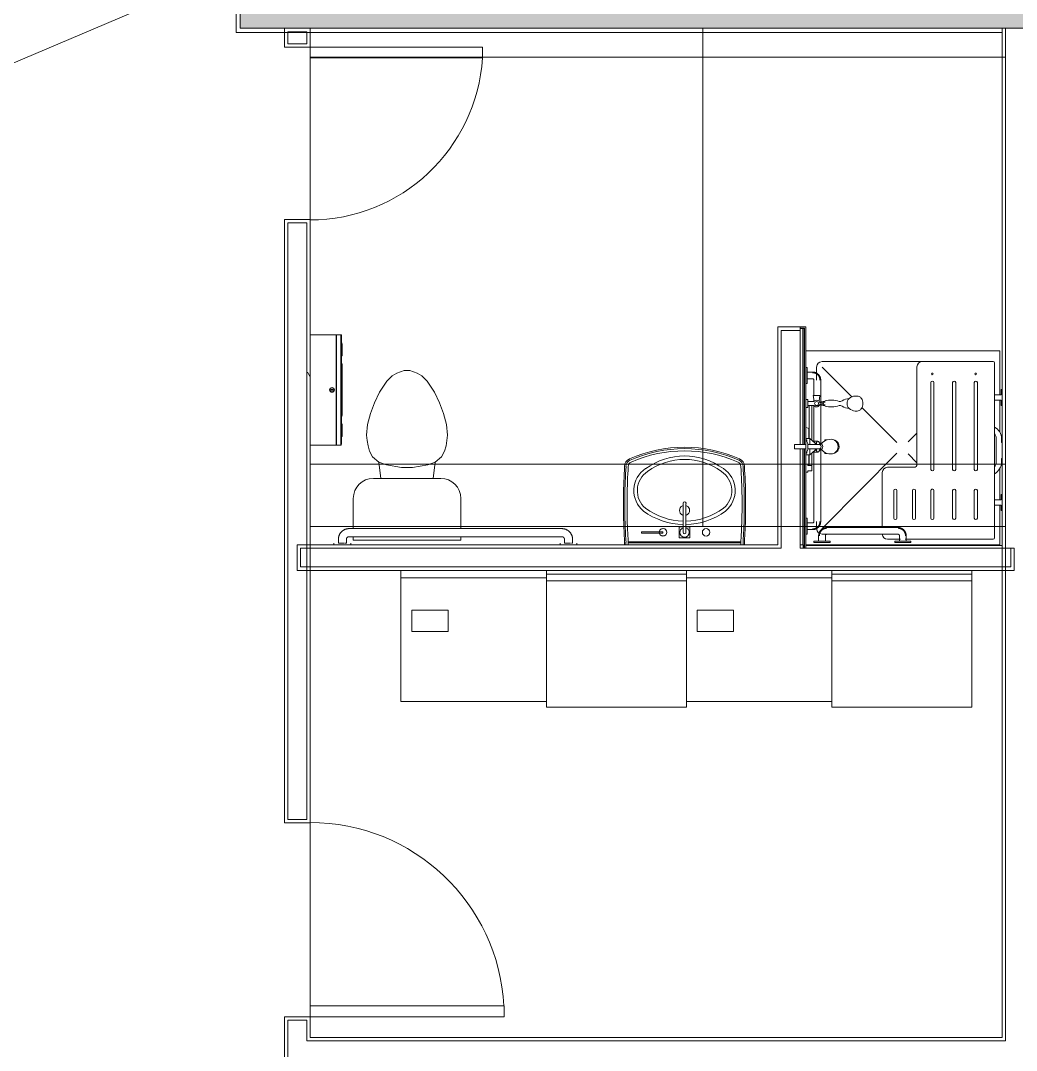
# Model space of a CAD drawing. Header units: inches. Extents: x -1442 to 61540, y -36095 to 93.
# Drawn here: x 59369.6 to 59554.5, y -22559.3 to -22368.1 of the extents above; entities that cross this region are included whole.
import ezdxf

# ---------------------------------------------------------------- set-up
doc = ezdxf.new("R2010")
doc.units = ezdxf.units.IN
doc.header["$MEASUREMENT"] = 0
for name, color, linetype, lineweight in [('A-DETL-GENF', 92, 'Continuous', 9), ('A-DETL-THIN', 151, 'Continuous', 9), ('A-DOOR', 31, 'Continuous', 9), ('A-FLOR', 192, 'Continuous', 9), ('A-GENM', 13, 'Continuous', 9), ('A-WALL', 113, 'Continuous', 9), ('A-WALL-PATT', 111, 'Continuous', 15), ('G-ANNO-TEXT', 231, 'Continuous', 9), ('I-WALL', 2, 'Continuous', 9), ('P-SANR-FIXT', 6, 'Continuous', 9), ('Q-SPCQ', 91, 'Continuous', 9)]:
    doc.layers.add(name, color=color, linetype=linetype, lineweight=lineweight)
pattern_1 = [(0, (34248.79, 0), (122.88, 30.72), [5.069, -87.091, 5.069, -87.091, -491.52]), (0, (34248.79, 0), (122.88, 30.72), [-184.32, 5.069, -179.251, 5.069, -87.091, -215.04]), (0, (34248.79, 0), (122.88, 30.72), [-460.8, 5.069, -56.371, 5.069, -148.531]), (120, (34294.87, 15.36), (-88.0443, 91.057202), [5.069, -87.091, 5.069, -87.091, -491.52]), (120, (34294.87, 15.36), (-88.0443, 91.057202), [-184.32, 5.069, -179.251, 5.069, -87.091, -215.04]), (120, (34294.87, 15.36), (-88.0443, 91.057202), [-460.8, 5.069, -56.371, 5.069, -148.531]), (240, (34310.23, 76.8), (-34.8357, -121.777202), [5.069, -87.091, 5.069, -87.091, -491.52]), (240, (34310.23, 76.8), (-34.8357, -121.777202), [-184.32, 5.069, -179.251, 5.069, -87.091, -215.04]), (240, (34310.23, 76.8), (-34.8357, -121.777202), [-460.8, 5.069, -56.371, 5.069, -148.531])]

# ---------------------------------------------------------------- blocks, each defined once
blk = doc.blocks.new('Toilet-Domestic-3D - Toilet-Domestic-3D-V42-Life Safety Plan')
at = {"layer": 'P-SANR-FIXT', "color": 7}
for p, q in [((-2.74, 11), (-1.87, 11.5)), ((-1.87, 11.5), (-0.5, 12)), ((-0.5, 12), (0.5, 12)), ((0.5, 12), (1.87, 11.5)), ((1.87, 11.5), (2.74, 11)), ((-5.13, 8), (-3.74, 10)), ((-3.74, 10), (-2.74, 11)), ((2.74, 11), (3.74, 10)), ((3.74, 10), (5.13, 8)), ((-6.06, 6), (-5.13, 8)), ((5.13, 8), (6.06, 6)), ((-6.79, 4), (-6.06, 6)), ((6.06, 6), (6.79, 4)), ((-7.33, 1.99), (-6.79, 4)), ((6.79, 4), (7.33, 1.99)), ((-7.5, 0), (-7.33, 1.99)), ((7.33, 1.99), (7.5, 0)), ((-7.41, -1), (-7.5, 0)), ((-7.24, -2), (-7.41, -1)), ((7.41, -1), (7.24, -2)), ((7.5, 0), (7.41, -1)), ((-6.97, -3), (-7.24, -2)), ((-6.4, -4), (-6.97, -3)), ((6.97, -3), (6.4, -4)), ((7.24, -2), (6.97, -3)), ((-5.21, -5), (-6.4, -4)), ((-3.84, -5.5), (-5.21, -5)), ((-4.86, -8.02), (-5.21, -5)), ((-1, -6), (-3.84, -5.5)), ((3.84, -5.5), (1, -6)), ((5.21, -5), (3.84, -5.5)), ((4.86, -8.02), (5.21, -5)), ((6.4, -4), (5.21, -5)), ((1, -6), (-1, -6)), ((6.25, -8.02), (-6.25, -8.02)), ((-9.98, -11.75), (-9.98, -16.98)), ((9.98, -16.98), (9.98, -11.75)), ((-9.98, -16.98), (-9.98, -17.38)), ((9.98, -17.38), (9.98, -16.98)), ((-9.98, -18.83), (-9.98, -19.48)), ((9.98, -19.48), (9.98, -18.83)), ((-9.98, -19.48), (9.98, -19.48))]:
    blk.add_line(p, q, dxfattribs=at)
for centre, start, end in [((-6.25, -11.75), 90, 180), ((6.25, -11.75), 0, 90)]:
    blk.add_arc(centre, 3.73, start, end, dxfattribs=at)
blk = doc.blocks.new('Sink-Bathroom-Kohler-Pinoir-2035-8 - Vitreous_China-0-White-V43-Life Safety Plan')
at = {"layer": 'P-SANR-FIXT', "color": 7}
for p, q in [((25232.93, -22465.43), (25232.93, -22464.93)), ((25233.18, -22464.92), (25233.18, -22465.43)), ((25233.6, -22465.43), (25233.6, -22464.91)), ((25244.05, -22464.91), (25233.6, -22464.91)), ((25233.6, -22465.1), (25244.05, -22465.08)), ((25254.5, -22464.91), (25244.05, -22464.91)), ((25244.05, -22465.08), (25254.5, -22465.1)), ((25254.5, -22464.91), (25254.5, -22465.43)), ((25254.91, -22465.43), (25254.91, -22464.92)), ((25255.17, -22464.93), (25255.17, -22465.43))]:
    blk.add_line(p, q, dxfattribs=at)
for centre, radius, start, end in [((25244.05, -22472.73), 25.41, 66.3302, 113.6742), ((25244.05, -22472.73), 25.15, 66.3302, 113.6726), ((25244.05, -22472.73), 24.74, 66.3302, 113.6698), ((25244.05, -22461.14), 12.2, 53.7683, 126.2317), ((25339.28, -22457.9), 106.58, 176.2183, 182.2353), ((25234.47, -22450.87), 1.54, 113.9605, 180.0345), ((25339.28, -22457.9), 106.33, 176.2135, 182.2407), ((25234.47, -22450.87), 1.29, 113.9877, 180.3965), ((25339.28, -22457.9), 105.91, 176.2045, 182.2495), ((25234.47, -22450.87), 0.875, 114.0553, 181.2927), ((25239.54, -22455.38), 4.9, 123.5514, 230.6366), ((25244.05, -22461.14), 11.57, 53.6931, 126.3069), ((25248.55, -22455.38), 4.9, 309.3634, 56.4486), ((25253.63, -22450.86), 0.862, 358.0783, 66.3302), ((25253.63, -22450.86), 1.28, 359.0965, 66.3302), ((25253.63, -22450.86), 1.53, 359.5057, 66.3302), ((25148.82, -22457.9), 105.91, 357.7505, 3.7955), ((25148.82, -22457.9), 106.33, 357.7593, 3.7854), ((25148.82, -22457.9), 106.58, 357.7647, 3.78), ((25239.54, -22455.38), 4.26, 123.3558, 230.4225), ((25248.55, -22455.38), 4.26, 309.5775, 56.6442), ((25244.05, -22448.85), 12.18, 233.6508, 268.8154), ((25244.05, -22459.05), 0.934, 114.0819, 180), ((25244.05, -22448.85), 12.18, 271.1846, 306.3492), ((25244.05, -22459.05), 0.934, 0, 65.9181), ((25244.05, -22448.85), 12.82, 233.5725, 268.8741), ((25244.05, -22459.05), 0.934, 180, 245.9181), ((25244.05, -22448.85), 12.82, 271.1259, 306.4275), ((25244.05, -22459.05), 0.934, 294.0819, 0), ((25339.28, -22457.9), 106.58, 182.2353, 183.7835), ((25339.28, -22457.9), 106.33, 182.2407, 183.7881), ((25339.28, -22457.9), 105.91, 182.2495, 183.7955), ((25240.05, -22463.11), 0.692, 0, 167.2451), ((25248.05, -22463.12), 0.69, 0, 180), ((25148.82, -22457.9), 105.91, 356.2045, 357.7505), ((25148.82, -22457.9), 106.33, 356.2119, 357.7593), ((25148.82, -22457.9), 106.58, 356.2165, 357.7647), ((25240.05, -22463.11), 0.692, 199.7688, 0), ((25248.05, -22463.12), 0.69, 180, 0)]:
    blk.add_arc(centre, radius, start, end, dxfattribs=at)
blk = doc.blocks.new('817_Grab_Bars - 8170-001420-V47-Life Safety Plan')
at = {"layer": 'Q-SPCQ', "color": 7}
for p, q in [((25221.27, -22462.43), (25181.77, -22462.43)), ((25179.77, -22464.43), (25179.77, -22465.15)), ((25181.27, -22465.15), (25181.27, -22464.43)), ((25181.77, -22463.93), (25221.27, -22463.93)), ((25221.77, -22464.43), (25221.77, -22465.15)), ((25223.27, -22465.15), (25223.27, -22464.43)), ((25178.95, -22465.15), (25178.95, -22465.43)), ((25179.98, -22465.15), (25179.77, -22465.15)), ((25179.77, -22465.15), (25179.98, -22465.15)), ((25179.98, -22465.15), (25180.52, -22465.15)), ((25180.52, -22465.15), (25180.9, -22465.15)), ((25180.89, -22465.15), (25180.52, -22465.15)), ((25181.05, -22465.15), (25181.27, -22465.15)), ((25181.27, -22465.15), (25181.05, -22465.15)), ((25182.08, -22465.43), (25182.08, -22465.15)), ((25220.95, -22465.15), (25220.95, -22465.43)), ((25221.98, -22465.15), (25221.77, -22465.15)), ((25221.77, -22465.15), (25221.98, -22465.15)), ((25221.98, -22465.15), (25222.52, -22465.15)), ((25222.52, -22465.15), (25222.9, -22465.15)), ((25222.89, -22465.15), (25222.52, -22465.15)), ((25223.05, -22465.15), (25223.27, -22465.15)), ((25223.27, -22465.15), (25223.05, -22465.15)), ((25224.08, -22465.43), (25224.08, -22465.15))]:
    blk.add_line(p, q, dxfattribs=at)
at = {"layer": 'Q-SPCQ', "color": 7, "flags": 128}
for points in [[(25181.77, -22462.43), (25181.69, -22462.43), (25181.61, -22462.43), (25181.53, -22462.44), (25181.45, -22462.45), (25181.37, -22462.47), (25181.29, -22462.49), (25181.21, -22462.51), (25181.14, -22462.53), (25181.06, -22462.56), (25180.99, -22462.59), (25180.91, -22462.62), (25180.84, -22462.65), (25180.77, -22462.69), (25180.7, -22462.73), (25180.64, -22462.78), (25180.57, -22462.82), (25180.51, -22462.87), (25180.45, -22462.92), (25180.39, -22462.98), (25180.33, -22463.03), (25180.28, -22463.09), (25180.22, -22463.15), (25180.17, -22463.22), (25180.13, -22463.28), (25180.08, -22463.35), (25180.04, -22463.42), (25180, -22463.49), (25179.97, -22463.56), (25179.93, -22463.63), (25179.9, -22463.7), (25179.87, -22463.78), (25179.85, -22463.85), (25179.83, -22463.93), (25179.81, -22464.01), (25179.79, -22464.09), (25179.78, -22464.17), (25179.77, -22464.25), (25179.77, -22464.33), (25179.77, -22464.41), (25179.77, -22464.43)], [(25223.27, -22464.43), (25223.26, -22464.35), (25223.26, -22464.27), (25223.25, -22464.19), (25223.24, -22464.11), (25223.23, -22464.03), (25223.21, -22463.95), (25223.19, -22463.88), (25223.16, -22463.8), (25223.14, -22463.72), (25223.11, -22463.65), (25223.07, -22463.58), (25223.04, -22463.5), (25223, -22463.43), (25222.96, -22463.37), (25222.92, -22463.3), (25222.87, -22463.23), (25222.82, -22463.17), (25222.77, -22463.11), (25222.71, -22463.05), (25222.66, -22462.99), (25222.6, -22462.94), (25222.54, -22462.89), (25222.48, -22462.84), (25222.41, -22462.79), (25222.35, -22462.74), (25222.28, -22462.7), (25222.21, -22462.66), (25222.14, -22462.63), (25222.06, -22462.59), (25221.99, -22462.56), (25221.91, -22462.54), (25221.84, -22462.51), (25221.76, -22462.49), (25221.68, -22462.47), (25221.61, -22462.46), (25221.53, -22462.44), (25221.45, -22462.44), (25221.37, -22462.43), (25221.29, -22462.43), (25221.27, -22462.43)], [(25181.27, -22464.43), (25181.27, -22464.41), (25181.27, -22464.39), (25181.27, -22464.37), (25181.27, -22464.35), (25181.28, -22464.33), (25181.28, -22464.31), (25181.28, -22464.29), (25181.29, -22464.27), (25181.3, -22464.25), (25181.3, -22464.23), (25181.31, -22464.21), (25181.32, -22464.2), (25181.33, -22464.18), (25181.34, -22464.16), (25181.35, -22464.15), (25181.36, -22464.13), (25181.38, -22464.11), (25181.39, -22464.1), (25181.4, -22464.08), (25181.42, -22464.07), (25181.43, -22464.06), (25181.45, -22464.04), (25181.46, -22464.03), (25181.48, -22464.02), (25181.5, -22464.01), (25181.51, -22464), (25181.53, -22463.99), (25181.55, -22463.98), (25181.57, -22463.97), (25181.58, -22463.96), (25181.6, -22463.95), (25181.62, -22463.95), (25181.64, -22463.94), (25181.66, -22463.94), (25181.68, -22463.94), (25181.7, -22463.93), (25181.72, -22463.93), (25181.74, -22463.93), (25181.76, -22463.93), (25181.77, -22463.93)], [(25221.27, -22463.93), (25221.29, -22463.93), (25221.31, -22463.93), (25221.33, -22463.93), (25221.34, -22463.93), (25221.36, -22463.94), (25221.38, -22463.94), (25221.4, -22463.95), (25221.42, -22463.95), (25221.44, -22463.96), (25221.46, -22463.97), (25221.48, -22463.98), (25221.5, -22463.98), (25221.51, -22463.99), (25221.53, -22464), (25221.55, -22464.02), (25221.56, -22464.03), (25221.58, -22464.04), (25221.59, -22464.05), (25221.61, -22464.07), (25221.62, -22464.08), (25221.64, -22464.09), (25221.65, -22464.11), (25221.66, -22464.12), (25221.67, -22464.14), (25221.69, -22464.16), (25221.7, -22464.17), (25221.71, -22464.19), (25221.72, -22464.21), (25221.72, -22464.23), (25221.73, -22464.25), (25221.74, -22464.27), (25221.74, -22464.28), (25221.75, -22464.3), (25221.75, -22464.32), (25221.76, -22464.34), (25221.76, -22464.36), (25221.76, -22464.38), (25221.76, -22464.4), (25221.77, -22464.42), (25221.77, -22464.43)]]:
    blk.add_lwpolyline(points, dxfattribs=at)
blk = doc.blocks.new('Dispenser-Toilet_Tissue-Frost_Products_LTD_-Jumbo-169 - Steel-Brushed-Stainless_Steel-V37-Life Safety Plan')
at = {"layer": 'Q-SPCQ', "color": 7}
for p, q in [((25542.52, -22557.3), (25542.52, -22562.14)), ((25563.01, -22562.14), (25563.01, -22557.3)), ((25563.01, -22562.14), (25542.52, -22562.14)), ((25552.72, -22561.21), (25552.72, -22561.54)), ((25552.81, -22561.21), (25552.72, -22561.21)), ((25552.72, -22561.54), (25552.81, -22561.54)), ((25552.81, -22561.54), (25552.81, -22561.21)), ((25542.57, -22562.23), (25542.52, -22562.23)), ((25542.52, -22562.23), (25542.52, -22563)), ((25542.52, -22563), (25563.01, -22563)), ((25542.57, -22562.2), (25562.95, -22562.2)), ((25542.57, -22562.2), (25542.57, -22562.23)), ((25562.95, -22562.23), (25542.57, -22562.23)), ((25542.67, -22563.16), (25544.03, -22563.16)), ((25544.03, -22563.16), (25561.5, -22563.16)), ((25544.19, -22563.26), (25546.36, -22563.26)), ((25546.52, -22563.16), (25547.83, -22563.16)), ((25548.01, -22563.26), (25557.52, -22563.26)), ((25557.7, -22563.16), (25559.01, -22563.16)), ((25559.17, -22563.26), (25561.34, -22563.26)), ((25561.5, -22563.16), (25562.85, -22563.16)), ((25562.95, -22562.23), (25562.95, -22562.2)), ((25563.01, -22562.23), (25562.95, -22562.23)), ((25563.01, -22563), (25563.01, -22562.23))]:
    blk.add_line(p, q, dxfattribs=at)
for radius in [0.438, 0.358]:
    blk.add_circle((25552.76, -22561.38), radius, dxfattribs=at)
for centre, radius, start, end in [((25542.58, -22562.14), 0.0601, 180, 267.3185), ((25562.95, -22562.14), 0.06, 270, 0), ((25542.68, -22563), 0.16, 180, 269.0019), ((25544.19, -22563.08), 0.18, 206.3878, 270), ((25545.74, -22563.15), 0.118, 187.6431, 259.1884), ((25545.74, -22563.11), 0.151, 272.679, 340.3653), ((25545.77, -22563.08), 0.18, 270, 333.6084), ((25545.76, -22563.11), 0.151, 273.1667, 340.3726), ((25546.34, -22563.15), 0.119, 188.4805, 259.9599), ((25546.34, -22563.11), 0.151, 272.679, 340.3659), ((25546.35, -22563.11), 0.151, 272.679, 340.3659), ((25546.36, -22563.08), 0.18, 270, 333.6122), ((25548.01, -22563.04), 0.22, 213.0557, 270), ((25557.52, -22563.04), 0.22, 270, 326.9443), ((25559.17, -22563.08), 0.18, 206.3878, 270), ((25559.18, -22563.11), 0.151, 199.6341, 267.321), ((25559.19, -22563.11), 0.151, 199.6341, 267.321), ((25559.19, -22563.15), 0.119, 280.0401, 351.5195), ((25559.76, -22563.08), 0.18, 206.3878, 270), ((25559.77, -22563.11), 0.151, 199.6341, 266.8331), ((25559.79, -22563.11), 0.151, 199.6341, 267.321), ((25559.79, -22563.15), 0.118, 280.8116, 352.3569), ((25561.34, -22563.08), 0.18, 270, 333.6122), ((25562.85, -22563), 0.16, 270, 0)]:
    blk.add_arc(centre, radius, start, end, dxfattribs=at)
blk = doc.blocks.new('Parametric_ADA_Grab_Bar_-_2_Piece_3744 - Parametric_ADA_Grab_Bar_-_2_Piece_3744 2-222682-Life Safety Plan')
at = {"layer": 'A-GENM', "color": 7}
for p, q in [((0.25, 33.03), (0, 33.03)), ((0.25, 31.98), (0.25, 33.03)), ((0.25, 33.03), (0.25, 30.03)), ((1.25, 32.16), (0.25, 32.16)), ((0.25, 30.91), (0.25, 32.16)), ((0.25, 32.16), (0.25, 31.97)), ((0.25, 31.96), (0.25, 32.03)), ((0.25, 32.03), (0.25, 31.96)), ((0.25, 31.03), (0.25, 31.1)), ((0.25, 31.1), (0.25, 31.03)), ((0.25, 31.09), (0.25, 30.91)), ((0.25, 30.03), (0.25, 31.09)), ((0.25, 30.91), (1.25, 30.91)), ((1.5, 30.66), (1.5, 27.81)), ((2.75, 26.59), (2.75, 30.66)), ((0, 30.03), (0.25, 30.03)), ((1.5, 27.05), (1.5, 26.69)), ((1.5, 25.94), (1.5, 19.31)), ((2.75, 18.85), (2.75, 26.04)), ((1.5, 17.32), (1.5, 4.41)), ((2.75, 4.41), (2.75, 17.77)), ((0.25, 5.03), (0, 5.03)), ((0.25, 3.98), (0.25, 5.03)), ((0.25, 5.03), (0.25, 3.53)), ((1.25, 4.16), (0.25, 4.16)), ((0.25, 4.16), (0.25, 3.97)), ((0.25, 3.53), (0.25, 4.16)), ((0.25, 4.03), (0.25, 3.96)), ((0.25, 3.96), (0.25, 4.03)), ((0, 2.03), (0.25, 2.03)), ((0.25, 2.91), (0.25, 3.53)), ((0.25, 3.47), (0.25, 2.03)), ((0.25, 3.1), (0.25, 3.03)), ((0.25, 3.03), (0.25, 3.1)), ((0.25, 3.09), (0.25, 2.91)), ((0.25, 2.03), (0.25, 3.09)), ((0.25, 2.91), (1.25, 2.91)), ((17.13, 3.28), (3.88, 3.28)), ((3.88, 2.03), (17.13, 2.03)), ((1.5, 0.78), (1.5, 0.53)), ((1.5, 0.78), (4.5, 0.78)), ((2.56, 0.78), (1.5, 0.78)), ((1.5, 0.53), (4.5, 0.53)), ((4.5, 0.53), (1.5, 0.53)), ((3.62, 0.78), (2.37, 0.78)), ((2.37, 0.78), (2.56, 0.78)), ((2.37, 1.78), (2.37, 0.78)), ((2.57, 0.78), (2.5, 0.78)), ((2.5, 0.78), (2.57, 0.78)), ((3.5, 0.78), (3.43, 0.78)), ((3.43, 0.78), (3.5, 0.78)), ((3.44, 0.78), (3.62, 0.78)), ((4.5, 0.78), (3.44, 0.78)), ((3.62, 0.78), (3.62, 1.78)), ((4.5, 0.53), (4.5, 0.78)), ((16.5, 0.78), (16.5, 0.53)), ((16.5, 0.78), (19.5, 0.78)), ((17.56, 0.78), (16.5, 0.78)), ((16.5, 0.53), (19.5, 0.53)), ((19.5, 0.53), (16.5, 0.53)), ((17.37, 1.78), (17.37, 0.78)), ((17.37, 0.78), (17.56, 0.78)), ((18.63, 0.78), (17.37, 0.78)), ((17.5, 0.78), (17.57, 0.78)), ((17.57, 0.78), (17.5, 0.78)), ((18.43, 0.78), (18.5, 0.78)), ((18.5, 0.78), (18.43, 0.78)), ((18.44, 0.78), (18.63, 0.78)), ((19.5, 0.78), (18.44, 0.78)), ((18.63, 0.78), (18.63, 1.78)), ((19.5, 0.53), (19.5, 0.78))]:
    blk.add_line(p, q, dxfattribs=at)
at = {"layer": 'A-GENM', "color": 7, "flags": 128}
for points in [[(2.75, 30.66), (2.75, 30.72), (2.75, 30.78), (2.74, 30.84), (2.73, 30.9), (2.72, 30.95), (2.71, 31.01), (2.69, 31.07), (2.67, 31.13), (2.65, 31.18), (2.63, 31.24), (2.61, 31.3), (2.58, 31.35), (2.55, 31.4), (2.52, 31.45), (2.49, 31.5), (2.45, 31.55), (2.42, 31.6), (2.38, 31.65), (2.34, 31.69), (2.3, 31.73), (2.25, 31.77), (2.21, 31.81), (2.16, 31.85), (2.11, 31.89), (2.06, 31.92), (2.01, 31.95), (1.96, 31.98), (1.9, 32.01), (1.85, 32.03), (1.79, 32.05), (1.74, 32.07), (1.68, 32.09), (1.62, 32.11), (1.56, 32.12), (1.5, 32.13), (1.45, 32.14), (1.39, 32.15), (1.33, 32.15), (1.27, 32.16), (1.25, 32.16)], [(2.62, 30.66), (2.62, 30.71), (2.62, 30.77), (2.62, 30.82), (2.61, 30.88), (2.6, 30.93), (2.59, 30.98), (2.57, 31.04), (2.56, 31.09), (2.54, 31.14), (2.52, 31.19), (2.49, 31.24), (2.47, 31.29), (2.44, 31.34), (2.41, 31.39), (2.38, 31.43), (2.35, 31.48), (2.32, 31.52), (2.28, 31.56), (2.25, 31.6), (2.21, 31.64), (2.17, 31.68), (2.13, 31.72), (2.08, 31.75), (2.04, 31.78), (1.99, 31.81), (1.95, 31.84), (1.9, 31.87), (1.85, 31.89), (1.8, 31.92), (1.75, 31.94), (1.7, 31.96), (1.64, 31.97), (1.59, 31.99), (1.54, 32), (1.48, 32.01), (1.43, 32.02), (1.37, 32.03), (1.32, 32.03), (1.26, 32.03), (1.25, 32.03)], [(1.25, 30.91), (1.26, 30.91), (1.27, 30.91), (1.28, 30.9), (1.29, 30.9), (1.3, 30.9), (1.31, 30.9), (1.32, 30.9), (1.33, 30.89), (1.34, 30.89), (1.35, 30.89), (1.36, 30.88), (1.37, 30.88), (1.37, 30.87), (1.38, 30.87), (1.39, 30.86), (1.4, 30.86), (1.41, 30.85), (1.41, 30.84), (1.42, 30.84), (1.43, 30.83), (1.44, 30.82), (1.44, 30.82), (1.45, 30.81), (1.45, 30.8), (1.46, 30.79), (1.47, 30.78), (1.47, 30.77), (1.48, 30.77), (1.48, 30.76), (1.48, 30.75), (1.49, 30.74), (1.49, 30.73), (1.49, 30.72), (1.49, 30.71), (1.5, 30.7), (1.5, 30.69), (1.5, 30.68), (1.5, 30.67), (1.5, 30.66), (1.5, 30.66)], [(1.5, 4.41), (1.5, 4.4), (1.5, 4.39), (1.5, 4.38), (1.5, 4.37), (1.5, 4.36), (1.49, 4.35), (1.49, 4.34), (1.49, 4.33), (1.48, 4.32), (1.48, 4.31), (1.48, 4.3), (1.47, 4.29), (1.47, 4.28), (1.46, 4.27), (1.46, 4.27), (1.45, 4.26), (1.44, 4.25), (1.44, 4.24), (1.43, 4.23), (1.42, 4.23), (1.42, 4.22), (1.41, 4.21), (1.4, 4.21), (1.39, 4.2), (1.39, 4.2), (1.38, 4.19), (1.37, 4.19), (1.36, 4.18), (1.35, 4.18), (1.34, 4.17), (1.33, 4.17), (1.32, 4.17), (1.31, 4.16), (1.3, 4.16), (1.29, 4.16), (1.28, 4.16), (1.27, 4.16), (1.26, 4.16), (1.25, 4.16), (1.25, 4.16)], [(2.27, 3.49), (2.31, 3.53), (2.34, 3.57), (2.38, 3.62), (2.41, 3.66), (2.44, 3.71), (2.46, 3.76), (2.49, 3.81), (2.51, 3.86), (2.53, 3.91), (2.55, 3.96), (2.57, 4.01), (2.58, 4.07), (2.59, 4.12), (2.6, 4.17), (2.61, 4.23), (2.62, 4.28), (2.62, 4.34), (2.62, 4.39), (2.62, 4.41)], [(2.41, 3.45), (2.44, 3.5), (2.48, 3.55), (2.51, 3.6), (2.54, 3.65), (2.57, 3.7), (2.6, 3.75), (2.63, 3.81), (2.65, 3.86), (2.67, 3.92), (2.69, 3.98), (2.7, 4.03), (2.72, 4.09), (2.73, 4.15), (2.74, 4.21), (2.74, 4.27), (2.75, 4.33), (2.75, 4.39), (2.75, 4.41)], [(1.25, 3.03), (1.3, 3.03), (1.36, 3.04), (1.41, 3.04), (1.47, 3.05), (1.52, 3.06), (1.58, 3.07), (1.63, 3.08), (1.68, 3.1), (1.73, 3.12), (1.79, 3.14), (1.84, 3.16), (1.88, 3.19), (1.93, 3.21), (1.98, 3.24), (2.03, 3.27), (2.07, 3.3), (2.11, 3.34), (2.16, 3.37), (2.2, 3.41), (2.24, 3.45), (2.27, 3.49)], [(1.25, 2.91), (1.31, 2.91), (1.37, 2.91), (1.43, 2.92), (1.49, 2.93), (1.55, 2.94), (1.61, 2.95), (1.66, 2.96), (1.72, 2.98), (1.78, 3), (1.83, 3.02), (1.89, 3.05), (1.94, 3.08), (2, 3.1), (2.05, 3.14), (2.1, 3.17), (2.15, 3.2), (2.19, 3.24), (2.24, 3.28), (2.28, 3.32), (2.33, 3.36), (2.37, 3.41), (2.41, 3.45)], [(3.88, 3.28), (3.82, 3.28), (3.76, 3.28), (3.7, 3.27), (3.64, 3.26), (3.58, 3.25), (3.52, 3.24), (3.46, 3.22), (3.4, 3.21), (3.35, 3.19), (3.29, 3.16), (3.24, 3.14), (3.18, 3.11), (3.13, 3.08), (3.08, 3.05), (3.03, 3.02), (2.98, 2.98), (2.93, 2.95), (2.89, 2.91), (2.84, 2.87), (2.8, 2.83), (2.76, 2.78), (2.72, 2.74), (2.68, 2.69), (2.65, 2.64), (2.61, 2.59), (2.58, 2.54), (2.55, 2.49), (2.52, 2.43), (2.5, 2.38), (2.48, 2.32), (2.46, 2.27), (2.44, 2.21), (2.42, 2.15), (2.41, 2.1), (2.4, 2.04), (2.39, 1.98), (2.38, 1.92), (2.38, 1.86), (2.37, 1.8), (2.37, 1.78)], [(3.88, 3.16), (3.82, 3.16), (3.77, 3.15), (3.71, 3.15), (3.66, 3.14), (3.6, 3.13), (3.55, 3.12), (3.5, 3.1), (3.44, 3.09), (3.39, 3.07), (3.34, 3.05), (3.29, 3.03), (3.24, 3), (3.19, 2.97), (3.14, 2.95), (3.1, 2.92), (3.05, 2.88), (3.01, 2.85), (2.97, 2.81), (2.93, 2.78), (2.89, 2.74), (2.85, 2.7), (2.82, 2.66), (2.78, 2.61), (2.75, 2.57), (2.72, 2.52), (2.69, 2.48), (2.66, 2.43), (2.64, 2.38), (2.61, 2.33), (2.59, 2.28), (2.57, 2.23), (2.56, 2.18), (2.54, 2.12), (2.53, 2.07), (2.52, 2.01), (2.51, 1.96), (2.51, 1.91), (2.5, 1.85), (2.5, 1.8), (2.5, 1.78)], [(3.62, 1.78), (3.63, 1.79), (3.63, 1.8), (3.63, 1.81), (3.63, 1.82), (3.63, 1.83), (3.63, 1.84), (3.63, 1.85), (3.64, 1.86), (3.64, 1.87), (3.64, 1.88), (3.65, 1.89), (3.65, 1.9), (3.66, 1.91), (3.66, 1.91), (3.67, 1.92), (3.67, 1.93), (3.68, 1.94), (3.69, 1.95), (3.69, 1.95), (3.7, 1.96), (3.71, 1.97), (3.72, 1.97), (3.72, 1.98), (3.73, 1.99), (3.74, 1.99), (3.75, 2), (3.76, 2), (3.77, 2.01), (3.78, 2.01), (3.78, 2.01), (3.79, 2.02), (3.8, 2.02), (3.81, 2.02), (3.82, 2.03), (3.83, 2.03), (3.84, 2.03), (3.85, 2.03), (3.86, 2.03), (3.87, 2.03), (3.88, 2.03)], [(18.63, 1.78), (18.62, 1.84), (18.62, 1.9), (18.61, 1.96), (18.61, 2.02), (18.6, 2.08), (18.58, 2.14), (18.57, 2.2), (18.55, 2.25), (18.53, 2.31), (18.51, 2.37), (18.48, 2.42), (18.46, 2.47), (18.43, 2.53), (18.4, 2.58), (18.36, 2.63), (18.33, 2.68), (18.29, 2.72), (18.25, 2.77), (18.21, 2.81), (18.17, 2.86), (18.13, 2.9), (18.08, 2.94), (18.03, 2.97), (17.99, 3.01), (17.94, 3.04), (17.88, 3.07), (17.83, 3.1), (17.78, 3.13), (17.72, 3.16), (17.67, 3.18), (17.61, 3.2), (17.56, 3.22), (17.5, 3.23), (17.44, 3.25), (17.38, 3.26), (17.32, 3.27), (17.26, 3.28), (17.2, 3.28), (17.14, 3.28), (17.13, 3.28)], [(18.5, 1.78), (18.5, 1.84), (18.5, 1.89), (18.49, 1.95), (18.48, 2), (18.47, 2.05), (18.46, 2.11), (18.45, 2.16), (18.43, 2.21), (18.41, 2.27), (18.39, 2.32), (18.37, 2.37), (18.34, 2.42), (18.32, 2.46), (18.29, 2.51), (18.26, 2.56), (18.23, 2.6), (18.19, 2.65), (18.16, 2.69), (18.12, 2.73), (18.08, 2.77), (18.04, 2.81), (18, 2.84), (17.96, 2.88), (17.91, 2.91), (17.87, 2.94), (17.82, 2.97), (17.77, 2.99), (17.72, 3.02), (17.67, 3.04), (17.62, 3.06), (17.57, 3.08), (17.52, 3.1), (17.47, 3.11), (17.41, 3.13), (17.36, 3.14), (17.3, 3.14), (17.25, 3.15), (17.19, 3.15), (17.14, 3.16), (17.13, 3.16)], [(17.13, 2.03), (17.13, 2.03), (17.14, 2.03), (17.15, 2.03), (17.16, 2.03), (17.17, 2.03), (17.18, 2.02), (17.19, 2.02), (17.2, 2.02), (17.21, 2.02), (17.22, 2.01), (17.23, 2.01), (17.24, 2), (17.25, 2), (17.26, 1.99), (17.27, 1.99), (17.27, 1.98), (17.28, 1.98), (17.29, 1.97), (17.3, 1.96), (17.3, 1.96), (17.31, 1.95), (17.32, 1.94), (17.32, 1.93), (17.33, 1.92), (17.34, 1.92), (17.34, 1.91), (17.35, 1.9), (17.35, 1.89), (17.35, 1.88), (17.36, 1.87), (17.36, 1.86), (17.36, 1.85), (17.37, 1.84), (17.37, 1.83), (17.37, 1.82), (17.37, 1.81), (17.37, 1.8), (17.37, 1.79), (17.37, 1.78), (17.37, 1.78)]]:
    blk.add_lwpolyline(points, dxfattribs=at)
blk = doc.blocks.new('Shower_Seat-Retractable-Frost_Products_LTD_-Handicap-_975L_M_ - Steel-Stainless-V51-Life Safety Plan')
at = {"layer": 'Q-SPCQ', "color": 7}
for p, q in [((25301.35, -22431.4), (25288.21, -22431.4)), ((25301.6, -22437.61), (25301.6, -22431.65)), ((25287.21, -22432.4), (25287.21, -22450.46)), ((25289.79, -22435.33), (25289.79, -22451.44)), ((25290.37, -22451.44), (25290.37, -22435.33)), ((25293.82, -22435.33), (25293.82, -22451.44)), ((25294.4, -22451.44), (25294.4, -22435.33)), ((25297.85, -22435.33), (25297.85, -22451.44)), ((25298.42, -22451.44), (25298.42, -22435.33)), ((25301.6, -22437.61), (25301.6, -22438.61)), ((25302.84, -22437.61), (25301.6, -22437.61)), ((25303.02, -22436.62), (25302.84, -22436.62)), ((25302.84, -22436.62), (25302.84, -22437.61)), ((25301.6, -22438.61), (25302.84, -22438.61)), ((25301.6, -22443.59), (25301.6, -22438.61)), ((25302.84, -22438.61), (25302.84, -22439.6)), ((25302.84, -22439.6), (25303.02, -22439.6)), ((25301.6, -22443.52), (25301.6, -22452.23)), ((25301.92, -22450.09), (25301.92, -22445.71)), ((25302.92, -22446.42), (25302.92, -22445.74)), ((25303.01, -22446.41), (25302.92, -22446.42)), ((25303.01, -22449.41), (25303.01, -22446.41)), ((25286.62, -22451.05), (25281.76, -22451.05)), ((25302.92, -22449.41), (25303.01, -22449.41)), ((25302.92, -22450.09), (25302.92, -22449.41)), ((25280.77, -22452.04), (25280.77, -22462.05)), ((25301.6, -22457.07), (25301.6, -22452.23)), ((25282.9, -22455.37), (25282.9, -22460.47)), ((25283.48, -22460.47), (25283.48, -22455.37)), ((25286.35, -22460.47), (25286.35, -22455.37)), ((25286.93, -22455.37), (25286.93, -22460.47)), ((25289.79, -22455.37), (25289.79, -22455.42)), ((25289.79, -22455.37), (25289.79, -22460.47)), ((25289.79, -22460.47), (25289.79, -22456.52)), ((25290.37, -22460.47), (25290.37, -22455.37)), ((25290.37, -22456.25), (25290.37, -22460.47)), ((25293.82, -22455.37), (25293.82, -22460.47)), ((25294.4, -22460.47), (25294.4, -22455.37)), ((25297.85, -22455.37), (25297.85, -22460.47)), ((25298.42, -22460.47), (25298.42, -22455.37)), ((25302.84, -22456.07), (25302.84, -22457.07)), ((25303.02, -22456.07), (25302.84, -22456.07)), ((25301.6, -22457.07), (25301.6, -22458.07)), ((25302.84, -22457.07), (25301.6, -22457.07)), ((25301.6, -22458.07), (25302.84, -22458.07)), ((25301.6, -22462.05), (25301.6, -22458.07)), ((25302.84, -22458.07), (25302.84, -22459.06)), ((25302.84, -22459.06), (25303.02, -22459.06)), ((25280.77, -22462.05), (25280.77, -22462.26)), ((25301.6, -22464.15), (25301.6, -22462.05)), ((25281.76, -22464.4), (25284.14, -22464.4)), ((25285.02, -22464.4), (25301.35, -22464.4))]:
    blk.add_line(p, q, dxfattribs=at)
for centre, radius, start, end in [((25288.21, -22432.4), 0.998, 90, 180), ((25301.35, -22431.65), 0.249, 0, 90), ((25290.05, -22433.71), 0.157, 90, 270), ((25290.05, -22433.71), 0.157, 270, 90), ((25298.1, -22433.71), 0.157, 90, 270), ((25298.1, -22433.71), 0.157, 270, 90), ((25290.08, -22435.33), 0.289, 0, 180), ((25294.11, -22435.33), 0.289, 0, 180), ((25298.14, -22435.33), 0.289, 0, 180), ((25300.5, -22445.74), 2.42, 0, 62.8489), ((25300.57, -22445.71), 1.35, 0, 40), ((25281.76, -22452.04), 0.998, 90, 180), ((25286.62, -22450.46), 0.589, 270, 0), ((25300.47, -22450.06), 1.45, 321.4199, 358.8453), ((25300.45, -22450.05), 2.47, 297.8217, 359.1458), ((25290.08, -22451.44), 0.288, 180, 0), ((25294.11, -22451.44), 0.288, 180, 0), ((25298.14, -22451.44), 0.289, 180, 0), ((25283.19, -22455.37), 0.289, 0, 180), ((25286.64, -22455.37), 0.289, 0, 180), ((25290.08, -22455.37), 0.289, 40.7863, 180), ((25290.08, -22455.37), 0.289, 0, 180), ((25294.11, -22455.37), 0.289, 0, 180), ((25298.14, -22455.37), 0.289, 0, 180), ((25283.19, -22460.47), 0.289, 180, 0), ((25286.64, -22460.47), 0.289, 180, 0), ((25290.08, -22460.47), 0.289, 180, 0), ((25290.08, -22460.47), 0.289, 180, 0), ((25294.11, -22460.47), 0.289, 180, 0), ((25298.14, -22460.47), 0.289, 180, 0), ((25281.76, -22463.4), 0.998, 182.9496, 270), ((25301.35, -22464.15), 0.249, 270, 0)]:
    blk.add_arc(centre, radius, start, end, dxfattribs=at)
blk = doc.blocks.new('Shower Base-3D - 36_ x 36_-96782-Life Safety Plan')
at = {"layer": 'P-SANR-FIXT', "color": 7}
for p, q in [((-18, 18), (18, 18)), ((18, 18), (18, 9.82)), ((3.6, 16), (-15, 16)), ((-16, 15), (-16, 12.56)), ((-9.49, 9.44), (-15, 15)), ((18, 8.82), (18, 2.9)), ((-1.13, 0.98), (-7.59, 7.51)), ((1.01, 1.11), (2.63, 2.72)), ((-1.12, -1), (-14.63, -14.63)), ((0.97, -1.14), (2.63, -2.78)), ((18, -3.85), (18, -9.64)), ((18, -10.64), (18, -14.63)), ((-16, -13.69), (-16, -14.63)), ((-16, -14.63), (-16, -15)), ((-14.63, -14.63), (-15, -15)), ((18, -14.63), (18, -18)), ((-15, -16), (-14.13, -16)), ((18, -18), (-18, -18))]:
    blk.add_line(p, q, dxfattribs=at)
for centre, start, end in [((-15, 15), 90, 180), ((-15, -15), 180, 270)]:
    blk.add_arc(centre, 1, start, end, dxfattribs=at)
blk = doc.blocks.new('Shower-Unit-Zurn-Z7301-SS-MT-DV2P-HW - Z7301-SS-MT-DV2P-HW-V55-Life Safety Plan')
at = {"layer": 'A-GENM'}
for p, q in [((-4.75, 0), (-4.75, -0.38)), ((-4.75, -0.38), (-4.5, -0.38)), ((-4.5, -0.38), (-4.5, -1.13)), ((-4.5, -1.13), (-3.5, -1.13)), ((-3.5, -1.13), (-3.5, -0.38)), ((-3.5, -0.38), (-3.25, -0.38)), ((-1.5, -0.63), (-3.5, -0.63)), ((-3.5, -1.13), (-1.17, -1.13)), ((-3.25, -0.38), (-3.25, 0)), ((1.17, -1.13), (7.62, -1.13)), ((7.62, -0.63), (1.5, -0.63)), ((7.25, 0), (7.25, -0.38)), ((7.25, -0.38), (7.62, -0.38)), ((7.62, -0.38), (8.38, -0.38)), ((7.62, -0.38), (7.62, -1.5)), ((8.38, -1.5), (8.38, -0.38)), ((8.38, -0.38), (8.75, -0.38)), ((9.5, -1.36), (8.44, -1.55)), ((8.75, -0.38), (8.75, 0)), ((9.5, -2.62), (9.5, -1.36)), ((7.62, -3.24), (7.62, -3.41)), ((7.75, -2.62), (7.63, -3.19)), ((7.75, -3.41), (7.75, -3.61)), ((7.86, -2.61), (7.86, -3.12)), ((8.14, -3.12), (8.14, -2.61)), ((8.23, -2.57), (8.18, -2.54)), ((8.37, -3.19), (8.25, -2.62)), ((8.25, -3.61), (8.25, -3.38)), ((8.38, -3.41), (8.38, -3.24)), ((8.44, -2.45), (9.5, -2.62)), ((7.65, -6.42), (7.52, -6.76)), ((7.63, -6.21), (7.65, -6.42)), ((8.35, -6.42), (8.37, -6.21)), ((8.48, -6.76), (8.35, -6.42))]:
    blk.add_line(p, q, dxfattribs=at)
at = {"layer": 'A-GENM', "color": 7}
for p, q in [((-1.5, 0), (-1.5, -0.75)), ((-1.5, -0.75), (-0.4, -0.75)), ((-1.5, -0.75), (-0.63, -1.75)), ((-0.63, -1.75), (-0.4, -1.75)), ((-0.63, -1.75), (-0.63, -2)), ((0.4, -0.75), (1.5, -0.75)), ((0.4, -1.75), (0.63, -1.75)), ((0.63, -1.75), (1.5, -0.75)), ((0.63, -2), (0.63, -1.75)), ((1.5, -0.75), (1.5, 0)), ((-1.05, -3.5), (-1.25, -3.5)), ((-1.25, -3.5), (-1.25, -3.96)), ((-0.63, -2), (-0.4, -2)), ((0.4, -2), (0.63, -2)), ((1.25, -3.5), (1.06, -3.5)), ((1.25, -3.92), (1.25, -3.5))]:
    blk.add_line(p, q, dxfattribs=at)
at = {"layer": 'A-GENM'}
blk.add_circle((8, -2), 0.375, dxfattribs=at)
for centre, radius, start, end in [((8, -2), 0.625, 126.8699, 256.9481), ((8, -2), 0.625, 45.7475, 53.1301), ((8, -2), 0.625, 314.2572, 45.7475), ((11.46, -4.61), 4.08, 165.8269, 183.3406), ((8.98, -4.32), 1.63, 146.1204, 154.5364), ((7.85, -3.23), 0.225, 167.7751, 181.8194), ((8, -3.9), 0.687, 56.9089, 123.0911), ((8, -3.12), 0.141, 180, 360), ((8, -2), 0.625, 283.0519, 314.2572), ((8.11, -2.65), 0.137, 12.2249, 33.3248), ((8.15, -3.23), 0.225, 358.1806, 12.2249), ((7.02, -4.32), 1.63, 25.4636, 33.8796), ((4.54, -4.61), 4.08, 356.6594, 14.1731), ((11.6, -4.81), 4.22, 180.5665, 199.4054), ((4.4, -4.81), 4.22, 340.5946, 359.4335), ((9.42, -8.15), 2.35, 143.7224, 177.4669), ((6.58, -8.15), 2.35, 2.5331, 36.2776), ((8.6, -9.29), 2, 176.4673, 197.5327), ((8.47, -9.28), 1.87, 138.72, 176.4673), ((8, -8.99), 1.34, 46.1253, 133.8747), ((7.53, -9.28), 1.87, 3.5327, 41.28), ((7.4, -9.29), 2, 342.4673, 3.5327), ((7.65, -9.45), 1.05, 204.5638, 235.4362), ((7.96, -9.01), 1.59, 235.4362, 271.5888), ((8.04, -9.01), 1.59, 268.4112, 304.5638), ((8.35, -9.45), 1.05, 304.5638, 335.4362)]:
    blk.add_arc(centre, radius, start, end, dxfattribs=at)
at = {"layer": 'P-SANR-FIXT', "color": 7}
for p, q in [((0.4, 2.13), (-0.4, 2.13)), ((-0.4, 2.13), (-0.4, 0)), ((0.4, 0), (0.4, 2.13)), ((-0.4, 0), (-1.24, 0)), ((-1.24, 0), (-1.24, -0.1)), ((-0.4, 0), (0.4, 0)), ((1.24, 0), (0.4, 0)), ((1.24, -0.1), (1.24, 0)), ((-3.31, -0.54), (-1.5, -0.54)), ((-1, -1.33), (-1, -2.23)), ((-0.55, -0.38), (-0.4, -0.38)), ((-0.4, -0.38), (-0.4, -2.46)), ((-0.4, -0.38), (0.4, -0.38)), ((0.4, -2.46), (0.4, -0.38)), ((0.4, -0.38), (0.55, -0.38)), ((1, -2.23), (1, -1.33)), ((1.5, -0.54), (3.31, -0.54)), ((3.43, -0.45), (3.56, 0)), ((-0.48, -2.64), (-0.48, -2.84)), ((0.48, -2.84), (0.48, -2.64))]:
    blk.add_line(p, q, dxfattribs=at)
for centre, radius, start, end in [((-3.31, -0.42), 0.125, 196, 270), ((-1.14, -0.1), 0.0945, 180, 270), ((-1.14, -1.21), 1.02, 54.522, 90), ((1.14, -1.21), 1.02, 90, 125.478), ((1.14, -0.1), 0.0945, 270, 360), ((3.31, -0.42), 0.125, 270, 344), ((0.79, -4.57), 2.15, 126.1534, 200.0175), ((-0.63, -2.12), 0.388, 197.5027, 230.4973), ((-2.26, -4.09), 2.18, 40.3167, 50.4973), ((-0.79, -4.57), 2.15, 337.8261, 53.8466), ((2.26, -4.09), 2.18, 129.5027, 139.6833), ((0.63, -2.12), 0.388, 309.5027, 342.4973), ((0, -4.86), 1.31, 200.0175, 336.4181), ((0, -4.51), 1.46, 212.9208, 327.0792)]:
    blk.add_arc(centre, radius, start, end, dxfattribs=at)
for centre, major_axis, ratio, start_param, end_param in [((-0.11, -2.15), (-1.11, 0.08), 0.351489, 2.831356, 4.120315), ((0, -2.84), (-0.476, 0), 0.662364, 0, 3.141593), ((0, -2.46), (-0.4, 0), 0.941821, 0, 3.141593)]:
    blk.add_ellipse(centre, major_axis=major_axis, ratio=ratio, start_param=start_param, end_param=end_param, dxfattribs=at)
blk.add_open_spline([(-0.54, -1.86), (-0.54, -1.86), (-0.61, -1.88), (-0.78, -1.95), (-0.96, -2.08), (-1.02, -2.22), (-0.98, -2.3), (-0.94, -2.34)], degree=3, knots=[0.1393879, 0.1393879, 0.1393879, 0.1393879, 0.1428571, 0.2857143, 0.5714286, 0.7857143, 1, 1, 1, 1], dxfattribs=at)
for points in [[(-0.4, -2.46), (-0.42, -2.48), (-0.44, -2.52), (-0.47, -2.58), (-0.48, -2.62), (-0.48, -2.64)], [(0.48, -2.64), (0.48, -2.62), (0.47, -2.58), (0.44, -2.52), (0.42, -2.48), (0.4, -2.46)]]:
    blk.add_open_spline(points, degree=3, dxfattribs=at)
blk = doc.blocks.new('Faucet-Lavatory-Zurn-Z6920XL - Z6920-XL-ADM2-H4-V56-Life Safety Plan')
at = {"layer": 'P-SANR-FIXT'}
for p, q in [((1, 1), (-1, 1)), ((-1, 1), (-1, -1)), ((-0.25, 0), (-0.25, -1.08)), ((0.25, -1.08), (0.25, 0)), ((1, -1), (1, 1)), ((8, 0.12), (4, 0.12)), ((4, 0.12), (4, -0.12)), ((8, -0.12), (8, 0.12)), ((-1, -1), (-0.25, -1)), ((-0.25, -1.08), (-0.25, -5.25)), ((0.25, -1), (1, -1)), ((0.25, -5.25), (0.25, -1.08)), ((4, -0.12), (8, -0.12))]:
    blk.add_line(p, q, dxfattribs=at)
blk.add_circle((4, 0), 0.719, dxfattribs=at)
for centre, radius, start, end in [((0, 0), 0.875, 0, 180), ((0, 0), 0.875, 180, 244.2857), ((0, 0), 0.25, 360, 180), ((0, 0), 0.875, 295.7143, 0), ((0, -5.37), 0.281, 152.734, 27.266)]:
    blk.add_arc(centre, radius, start, end, dxfattribs=at)
blk = doc.blocks.new('Locker Rooms and Restrooms_rvt-2-Life Safety Plan')
at = {"layer": 'A-WALL', "color": 7}
for p, q in [((25262.02, -22425.62), (25262.02, -22462.05)), ((25262.02, -22425.62), (25265.52, -22425.62)), ((25266.27, -22425.24), (25265.52, -22425.24)), ((25266.27, -22425.3), (25265.52, -22425.3)), ((25266.02, -22425.3), (25266.02, -22446.81)), ((25266.33, -22425.24), (25266.27, -22425.24)), ((25266.27, -22425.3), (25266.27, -22446.81)), ((25266.33, -22425.24), (25266.33, -22446.81)), ((25266.02, -22447.61), (25266.02, -22459.69)), ((25266.27, -22447.61), (25266.27, -22459.69)), ((25266.33, -22447.61), (25266.33, -22459.69)), ((25265.52, -22459.69), (25265.52, -22462.05)), ((25265.52, -22462.05), (25265.52, -22459.69)), ((25266.02, -22459.69), (25266.02, -22462.05)), ((25266.27, -22459.69), (25266.27, -22462.05)), ((25266.33, -22459.69), (25266.33, -22462.05)), ((25262.02, -22462.05), (25262.02, -22465.43)), ((25265.52, -22462.05), (25265.52, -22465.43)), ((25265.52, -22465.43), (25265.52, -22462.05)), ((25266.02, -22462.05), (25266.02, -22465.43)), ((25266.27, -22462.05), (25266.27, -22466.05)), ((25266.33, -22462.05), (25266.33, -22466.05)), ((25172.77, -22466.05), (25172.77, -22469.55)), ((25172.77, -22466.05), (25262.02, -22466.05)), ((25262.02, -22466.05), (25262.02, -22465.43)), ((25265.52, -22466.05), (25265.52, -22465.43)), ((25265.52, -22466.05), (25266.05, -22466.05)), ((25304.64, -22469.55), (25304.64, -22466.05)), ((25172.77, -22469.55), (25266.05, -22469.55)), ((25304.64, -22469.55), (25266.05, -22469.55))]:
    blk.add_line(p, q, dxfattribs=at)
at = {"layer": 'I-WALL', "color": 250, "lineweight": 15}
for p, q in [((25262.02, -22424.99), (25261.39, -22424.99)), ((25261.39, -22424.99), (25261.39, -22462.05)), ((25265.52, -22424.99), (25262.02, -22424.99)), ((25266.33, -22424.99), (25265.52, -22424.99)), ((25265.52, -22424.99), (25265.52, -22425.24)), ((25265.52, -22425.62), (25265.52, -22424.99)), ((25265.52, -22425.24), (25265.52, -22425.3)), ((25265.52, -22425.3), (25265.52, -22425.62)), ((25265.52, -22425.62), (25265.52, -22446.81)), ((25265.52, -22446.81), (25265.52, -22425.62)), ((25266.58, -22424.99), (25266.33, -22424.99)), ((25266.58, -22445.97), (25266.58, -22424.99)), ((25265.52, -22447.61), (25265.52, -22459.69)), ((25265.52, -22459.69), (25265.52, -22447.61)), ((25266.58, -22462.05), (25266.58, -22448.45)), ((25261.39, -22462.05), (25261.39, -22465.43)), ((25266.58, -22466.05), (25266.58, -22462.05)), ((25261.39, -22465.43), (25172.14, -22465.43)), ((25172.14, -22465.43), (25172.14, -22466.05)), ((25172.14, -22466.05), (25172.14, -22469.55)), ((25266.05, -22465.43), (25265.52, -22465.43)), ((25265.52, -22465.43), (25266.05, -22465.43)), ((25266.05, -22466.05), (25266.05, -22465.43)), ((25266.05, -22465.43), (25266.05, -22466.05)), ((25304.64, -22466.05), (25266.05, -22466.05)), ((25266.05, -22466.05), (25266.58, -22466.05)), ((25305.27, -22466.05), (25304.64, -22466.05)), ((25305.27, -22469.55), (25305.27, -22466.05)), ((25172.14, -22469.55), (25172.14, -22470.18)), ((25172.14, -22470.18), (25266.05, -22470.18)), ((25266.05, -22470.18), (25305.27, -22470.18)), ((25305.27, -22470.18), (25305.27, -22469.55))]:
    blk.add_line(p, q, dxfattribs=at)
at = {"lineweight": 9}
for name, p, rotation in [('Dispenser-Toilet_Tissue-Frost_Products_LTD_-Jumbo-169 - Steel-Brushed-Stainless_Steel-V37-Life Safety Plan', (2617.21, -47989.44), 89.99999999999967), ('Shower-Unit-Zurn-Z7301-SS-MT-DV2P-HW - Z7301-SS-MT-DV2P-HW-V55-Life Safety Plan', (25266.58, -22447.21), 89.99999999999926), ('Faucet-Lavatory-Zurn-Z6920XL - Z6920-XL-ADM2-H4-V56-Life Safety Plan', (25244.05, -22463.13), 180)]:
    blk.add_blockref(name, p, dxfattribs=dict(at, rotation=rotation))
for name, p in [('Shower Base-3D - 36_ x 36_-96782-Life Safety Plan', (25284.58, -22447.43)), ('Shower_Seat-Retractable-Frost_Products_LTD_-Handicap-_975L_M_ - Steel-Stainless-V51-Life Safety Plan', (0, 0)), ('Toilet-Domestic-3D - Toilet-Domestic-3D-V42-Life Safety Plan', (25192.52, -22445.08)), ('Parametric_ADA_Grab_Bar_-_2_Piece_3744 - Parametric_ADA_Grab_Bar_-_2_Piece_3744 2-222682-Life Safety Plan', (25266.58, -22465.52)), ('Sink-Bathroom-Kohler-Pinoir-2035-8 - Vitreous_China-0-White-V43-Life Safety Plan', (0, 0)), ('817_Grab_Bars - 8170-001420-V47-Life Safety Plan', (0, 0))]:
    blk.add_blockref(name, p, dxfattribs=at)
blk = doc.blocks.new('Struct_Xcel_Sports Complex_rvt-2-Life Safety Plan')
at = {"layer": 'A-FLOR', "color": 7}
for p, q in [((25266.58, -22465.55), (25303.02, -22465.55)), ((25174.52, -22553.05), (25174.52, -22517.05))]:
    blk.add_line(p, q, dxfattribs=at)
blk = doc.blocks.new('Single-Flush - 36_ x 84_-1318898-Life Safety Plan')
at = {"layer": 'A-DOOR'}
for p, q in [((16, 2.37), (16, 38.39)), ((18, 38.39), (16, 38.39)), ((18, 2.37), (18, 38.39)), ((18, 2.37), (16, 2.37))]:
    blk.add_line(p, q, dxfattribs=at)
blk.add_arc((18, 2.37), 36.07, 93.1789, 180, dxfattribs=at)
blk = doc.blocks.new('Single-Flush - 32_ x 84_-460923-Life Safety Plan')
at = {"layer": 'A-DOOR'}
for p, q in [((14, -2.37), (14, -34.38)), ((16, -2.37), (14, -2.37)), ((16, -2.37), (16, -34.38)), ((16, -34.38), (14, -34.38))]:
    blk.add_line(p, q, dxfattribs=at)
blk.add_arc((16, -2.37), 32.07, 180, 266.4241, dxfattribs=at)
blk = doc.blocks.new('Washing Machine - 26_x26_ - Private-670433-Life Safety Plan')
at = {"layer": 'P-SANR-FIXT'}
for p, q in [((0.625, 13), (1.3125, 13)), ((1.3125, 13), (2.59375, 13)), ((1.3125, 13), (1.3125, -13)), ((2.59375, 13), (26, 13)), ((2.59375, 13), (2.59375, -13)), ((26, 13), (26, -13)), ((1.3125, -13), (0.625, -13)), ((26, -13), (25, -13))]:
    blk.add_line(p, q, dxfattribs=at)
blk = doc.blocks.new('Dryer - 27_ x 25_ x 35_-670434-Life Safety Plan')
at = {"layer": 'Q-SPCQ'}
for p, q in [((1.42, 0.11), (28.42, 0.11)), ((1.42, -23.58), (1.42, 0.11)), ((28.42, 0.11), (28.42, -23.58)), ((19.67, -12.89), (26.42, -12.89)), ((19.67, -16.89), (19.67, -12.89)), ((26.42, -16.89), (26.42, -12.89)), ((19.67, -16.89), (26.42, -16.89)), ((1.42, -22.89), (28.42, -22.89))]:
    blk.add_line(p, q, dxfattribs=at)
blk = doc.blocks.new('Washing Machine - 26_x26_ - Private-V14-Life Safety Plan')
at = {"layer": 'P-SANR-FIXT'}
for p, q in [((0.625, 13), (1.3125, 13)), ((1.3125, 13), (1.3125, -13)), ((2.59375, 13), (2.59375, -13)), ((25, 13), (26, 13)), ((26, 13), (26, -13)), ((1.3125, -13), (0.625, -13)), ((26, -13), (25, -13))]:
    blk.add_line(p, q, dxfattribs=at)
blk = doc.blocks.new('Dryer - 27_ x 25_ x 35_-V15-Life Safety Plan')
at = {"layer": 'Q-SPCQ'}
for p, q in [((1.42, 0.11), (28.42, 0.11)), ((1.42, -23.58), (1.42, 0.11)), ((28.42, 0.11), (28.42, -24.26)), ((19.67, -12.89), (26.42, -12.89)), ((19.67, -16.89), (19.67, -12.89)), ((26.42, -16.89), (26.42, -12.89)), ((19.67, -16.89), (26.42, -16.89)), ((1.42, -22.89), (28.42, -22.89))]:
    blk.add_line(p, q, dxfattribs=at)

msp = doc.modelspace()

# ---------------------------------------------------------------- hatches: boundary and pattern name
at = {"layer": 'A-DETL-GENF'}
h = msp.add_hatch(dxfattribs=at)
h.set_pattern_fill('FP_16', color=8, style=0, pattern_type=2)
h.set_pattern_definition([(0, (34248.79, 0), (0, 75.591), []), (90, (34248.79, 0), (-75.591, 5e-15), [])])
h.paths.add_polyline_path([(59517.94, -22462.05), (59552.43, -22462.05), (59552.43, -22369.55), (59423.31, -22369.62), (59423.31, -22462.05), (59517.93, -22462.05)], flags=0)
at = {"layer": 'A-WALL-PATT', "lineweight": 9}
h = msp.add_hatch(dxfattribs=at)
h.set_pattern_fill('FP_5', color=256, style=0, pattern_type=2)
h.set_pattern_definition([(161.57, (34250.711, 1.92), (-15.3613961, -0.00164304), [0, -109.286, 12.134, 0]), (18.43, (34246.871, 1.92), (-15.3613961, 0.00164304), [0, -109.286, 12.134, 0]), (108.43, (34250.711, 1.92), (7.6769067, -38.40367936), [36.422, -84.998]), (71.57, (34246.871, 1.92), (7.6769067, 38.40367936), [36.422, -84.998])])
h.paths.add_polyline_path([(59946.1, -22369.55), (59987.56, -22369.55), (59987.56, -22359.55), (59812.31, -22359.55), (59812.31, -22369.55), (59872.01, -22369.55)], flags=0)
h.paths.add_polyline_path([(59427.46, -22369.55), (59730.31, -22369.55), (59730.31, -22359.55), (59410.31, -22359.55), (59410.31, -22369.55), (59423.31, -22369.55)], flags=0)
h.paths.add_polyline_path([(59214.06, -22369.55), (59366.81, -22369.55), (59366.81, -22359.55), (59169.06, -22359.55), (59169.06, -22369.55)], flags=0)
h.paths.add_polyline_path([(59090.93, -22369.55), (59090.93, -22359.55), (58879.56, -22359.55), (58879.56, -22369.55), (59057.01, -22369.55)], flags=0)
h.paths.add_polyline_path([(57047.43, -22369.55), (57047.43, -22359.55), (57030.18, -22359.55), (57030.18, -22369.55), (57040.07, -22369.55)], flags=0)
h = msp.add_hatch(dxfattribs=at)
h.set_pattern_fill('FP_4', color=256, style=0, pattern_type=2)
h.set_pattern_definition(pattern_1)
h.paths.add_polyline_path([(59422.68, -22602.68), (59422.68, -22602.05), (59420.93, -22602.05), (59420.93, -22602.68)], flags=0)
h.paths.add_polyline_path([(59422.68, -22566.05), (59422.68, -22565.43), (59420.93, -22565.43), (59420.93, -22566.05), (59422.58, -22566.05)], flags=0)
h.paths.add_polyline_path([(59423.31, -22557.55), (59423.31, -22553.05), (59420.93, -22553.05), (59420.93, -22553.68), (59422.68, -22553.68), (59422.68, -22557.55)], flags=0)
h.paths.add_polyline_path([(59422.69, -22517.05), (59423.31, -22517.05), (59423.31, -22469.55), (59422.68, -22469.55), (59422.68, -22516.43), (59420.93, -22516.43), (59420.93, -22517.05), (59422.68, -22517.05)], flags=0)
h.paths.add_polyline_path([(59422.68, -22466.05), (59423.31, -22466.05), (59423.31, -22405.05), (59420.93, -22405.05), (59420.93, -22405.68), (59422.68, -22405.68), (59422.68, -22465.62)], flags=0)
h.paths.add_polyline_path([(59420.93, -22373.05), (59423.31, -22373.05), (59423.31, -22370.3), (59422.68, -22370.3), (59422.68, -22372.43), (59420.93, -22372.43)], flags=0)
h = msp.add_hatch(dxfattribs=at)
h.set_pattern_fill('FP_4', color=256, style=0, pattern_type=2)
h.set_pattern_definition(pattern_1)
h.paths.add_polyline_path([(59552.43, -22557.55), (59552.43, -22469.55), (59551.81, -22469.55), (59551.81, -22557.55)], flags=0)
h.paths.add_polyline_path([(59552.11, -22466.05), (59552.43, -22466.05), (59552.43, -22462.05), (59551.81, -22462.05), (59551.81, -22466.05)], flags=0)

# ---------------------------------------------------------------- linework, layer by layer
at = {"layer": 'A-DETL-THIN'}
for p, q in [((59552.43, -22369.55), (59423.31, -22369.55)), ((59423.31, -22369.55), (59423.31, -22462.05)), ((59552.43, -22462.05), (59552.43, -22369.55)), ((59423.31, -22462.05), (59552.43, -22462.05))]:
    msp.add_line(p, q, dxfattribs=at)
at = {"layer": 'A-WALL'}
for p, q in [((59410.31, -22359.55), (59410.31, -22369.55)), ((59410.31, -22369.55), (59730.31, -22369.55)), ((59419.18, -22370.18), (59422.68, -22370.18)), ((59419.18, -22370.18), (59419.18, -22372.43)), ((59422.68, -22372.43), (59422.68, -22370.18)), ((59551.81, -22370.3), (59551.81, -22369.55)), ((59552.43, -22370.3), (59552.43, -22369.55)), ((59552.43, -22370.3), (59552.43, -22557.55)), ((59419.18, -22372.43), (59422.68, -22372.43)), ((59422.68, -22405.68), (59419.18, -22405.68)), ((59419.18, -22405.68), (59419.18, -22516.43)), ((59422.68, -22516.43), (59422.68, -22405.68)), ((59419.18, -22516.43), (59422.68, -22516.43)), ((59422.68, -22553.68), (59419.18, -22553.68)), ((59419.18, -22553.68), (59419.18, -22565.43)), ((59422.68, -22557.55), (59422.68, -22553.68)), ((59552.43, -22557.55), (59422.68, -22557.55))]:
    msp.add_line(p, q, dxfattribs=at)
at = {"layer": 'G-ANNO-TEXT', "color": 145}
msp.add_line((59263.88, -22420.32), (60777.01, -21777.33), dxfattribs=at)
at = {"layer": 'I-WALL', "lineweight": 15}
for p, q in [((59409.56, -22358.8), (59409.56, -22370.3)), ((59409.56, -22370.3), (59551.81, -22370.3)), ((59423.31, -22369.55), (59418.56, -22369.55)), ((59418.56, -22369.55), (59418.56, -22373.05)), ((59423.31, -22373.05), (59423.31, -22369.55)), ((59551.81, -22370.3), (59551.81, -22556.93)), ((59418.56, -22373.05), (59423.31, -22373.05)), ((59423.31, -22405.05), (59418.56, -22405.05)), ((59418.56, -22405.05), (59418.56, -22517.05)), ((59423.31, -22517.05), (59423.31, -22405.05)), ((59418.56, -22517.05), (59423.31, -22517.05)), ((59423.31, -22553.05), (59418.56, -22553.05)), ((59418.56, -22553.05), (59418.56, -22566.05)), ((59423.31, -22556.93), (59423.31, -22553.05)), ((59551.81, -22556.93), (59423.31, -22556.93))]:
    msp.add_line(p, q, dxfattribs=at)

# ---------------------------------------------------------------- block references
at = {"color": 250, "lineweight": 5}
for name in ['Struct_Xcel_Sports Complex_rvt-2-Life Safety Plan', 'Locker Rooms and Restrooms_rvt-2-Life Safety Plan']:
    msp.add_blockref(name, (34248.79, 0), dxfattribs=at)
at = {"layer": 'A-DOOR'}
for name, p, rotation in [('Single-Flush - 32_ x 84_-460923-Life Safety Plan', (59420.93, -22389.05), 90), ('Single-Flush - 36_ x 84_-1318898-Life Safety Plan', (59420.93, -22535.05), 270)]:
    msp.add_blockref(name, p, dxfattribs=dict(at, rotation=rotation))
at = {"layer": 'P-SANR-FIXT', "rotation": 270}
for name, p in [('Washing Machine - 26_x26_ - Private-V14-Life Safety Plan', (59480.18, -22469.55)), ('Washing Machine - 26_x26_ - Private-670433-Life Safety Plan', (59533.18, -22469.55))]:
    msp.add_blockref(name, p, dxfattribs=at)
at = {"layer": 'Q-SPCQ', "rotation": 180}
for name, p in [('Dryer - 27_ x 25_ x 35_-V15-Life Safety Plan', (59468.6, -22494.44)), ('Dryer - 27_ x 25_ x 35_-670434-Life Safety Plan', (59521.6, -22494.44))]:
    msp.add_blockref(name, p, dxfattribs=at)

doc.saveas('drawing.dxf')
